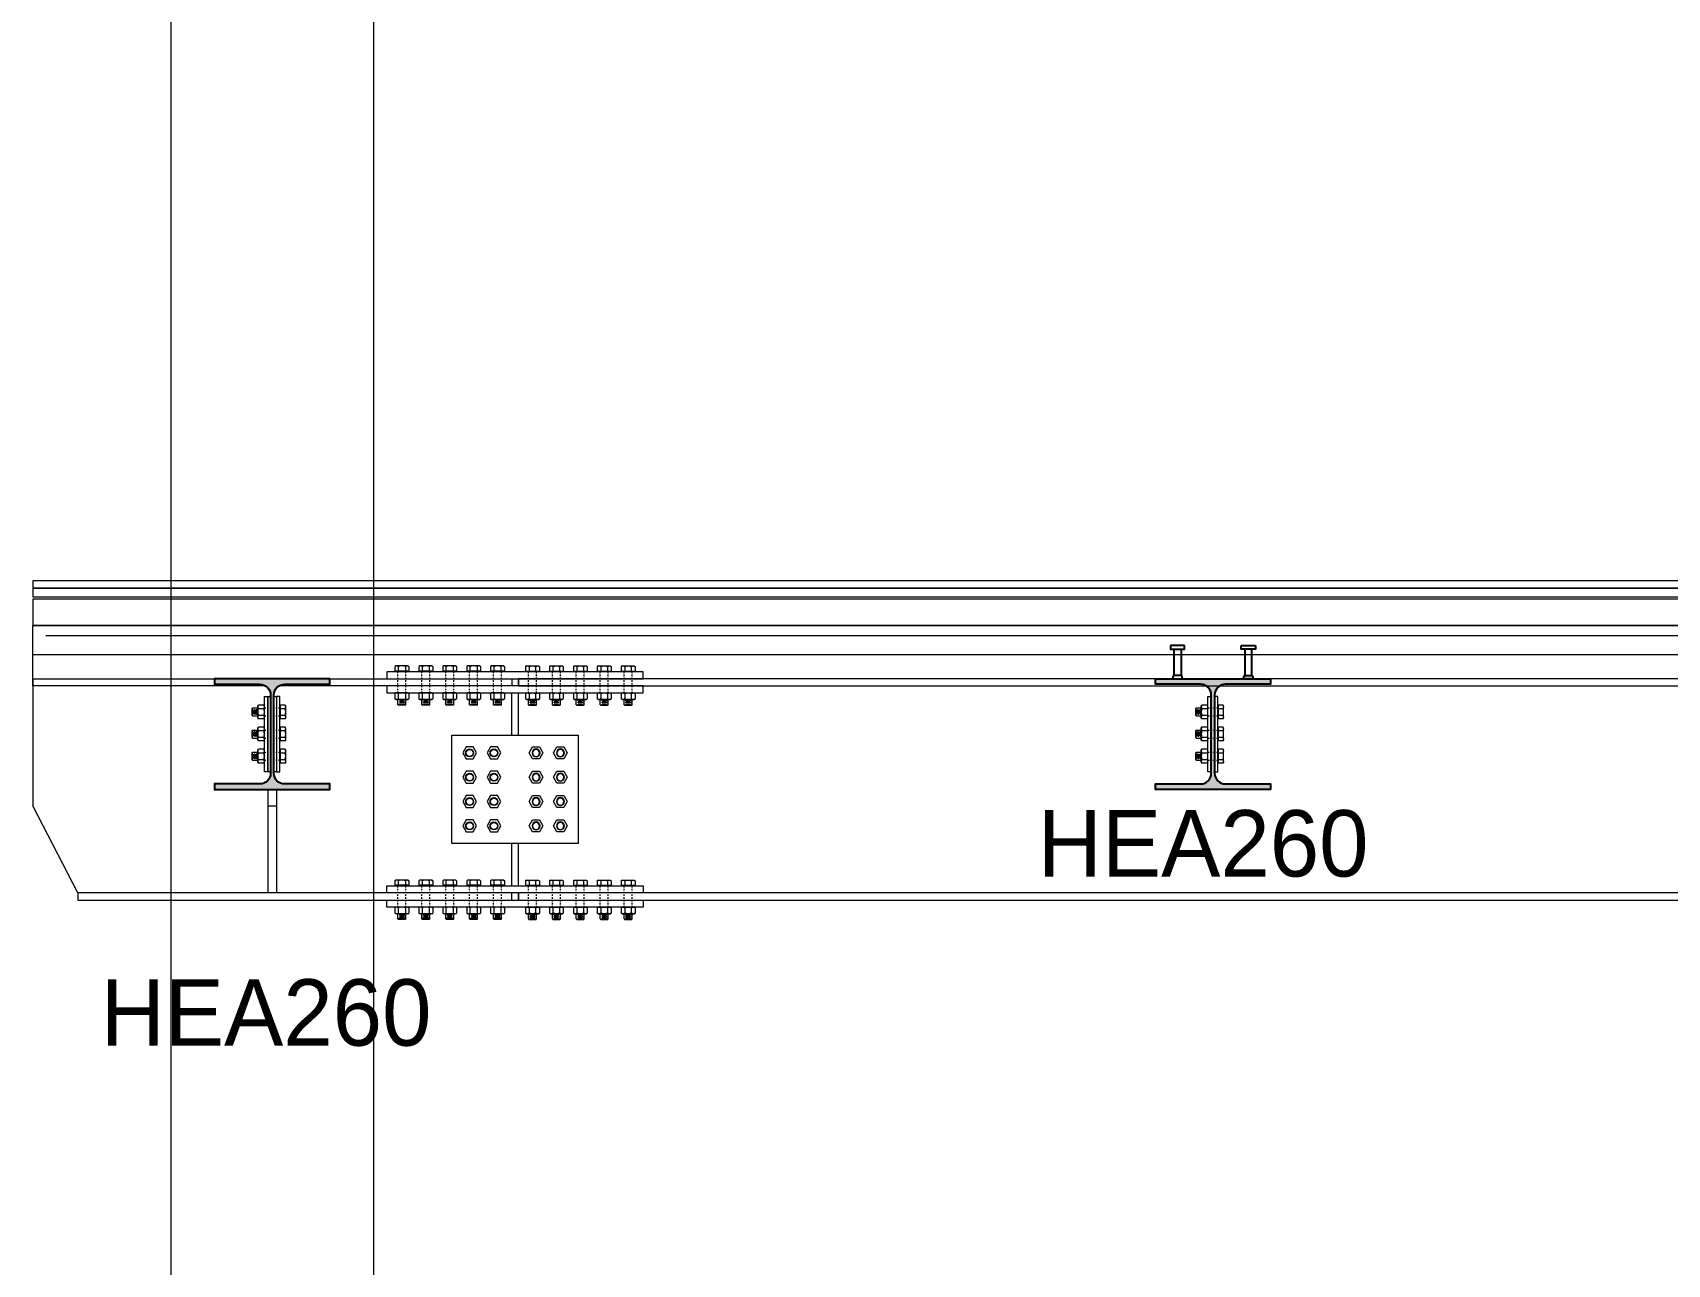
# Model space of a CAD drawing. Header units: millimetres. Extents: x -6949 to 549764, y -83146 to 127128.
# Drawn here: x 190584 to 194276, y 69221 to 72003 of the extents above; entities that cross this region are included whole.
import ezdxf

# ---------------------------------------------------------------- set-up
doc = ezdxf.new("R2010")
doc.units = ezdxf.units.MM
doc.linetypes.add('Tratto', pattern=[6.35, 3.175, -3.175])
for name, color, linetype, lineweight in [('armatura', 1, 'Continuous', 15), ('bulloni', 5, 'Continuous', 9), ('piastra', 6, 'Continuous', 18), ('S-BEAM', 5, 'Continuous', 18), ('S-COLS', 7, 'Continuous', 18), ('SEZIONI acciaio - Steel sections', 7, 'Continuous', 25), ('solaio2', 7, 'Continuous', 9)]:
    doc.layers.add(name, color=color, linetype=linetype, lineweight=lineweight)
doc.layers.add('PIOLO', color=4, linetype='Continuous')
doc.layers.add('quote', color=7, linetype='Continuous', lineweight=5, true_color=0x383838)
doc.styles.get("Standard").update_dxf_attribs({"font": ''})
doc.styles.get('Standard').set_extended_font_data('Bahnschrift Light')

# ---------------------------------------------------------------- blocks, each defined once
blk = doc.blocks.new('*U266')
at = {"layer": 'bulloni'}
blk.add_lwpolyline([(-15.6, 0), (-7.8, -13.5), (7.8, -13.5), (15.6, 0), (7.8, 13.5), (-7.8, 13.5)], close=True, dxfattribs=at)
for radius in [9, 7.88]:
    blk.add_circle((0, 0), radius, dxfattribs=at)
blk = doc.blocks.new('*U267')
at = {"color": 0, "linetype": 'ByBlock', "lineweight": -2, "transparency": 16777216}
for p in [(0, 0), (55, 0), (0, -55), (55, -55), (0, -110), (55, -110), (0, -165), (55, -165)]:
    blk.add_blockref('*U266', p, dxfattribs=at)
blk = doc.blocks.new('*U268')
at = {"layer": 'bulloni'}
blk.add_lwpolyline([(-15.6, 0), (-7.8, -13.5), (7.8, -13.5), (15.6, 0), (7.8, 13.5), (-7.8, 13.5)], close=True, dxfattribs=at)
for radius in [9, 7.88]:
    blk.add_circle((0, 0), radius, dxfattribs=at)
blk = doc.blocks.new('*U269')
at = {"color": 0, "linetype": 'ByBlock', "lineweight": -2, "transparency": 16777216}
for p in [(0, 0), (55, 0), (0, -55), (55, -55), (0, -110), (55, -110), (0, -165), (55, -165)]:
    blk.add_blockref('*U268', p, dxfattribs=at)
blk = doc.blocks.new('*U270')
at = {"layer": 'bulloni'}
for p, q in [((-13.7, 44.3), (-15.6, 43.1)), ((-15.6, 43.1), (-15.6, 32.8)), ((13.7, 44.3), (-13.7, 44.3)), ((-7.8, 32.8), (-7.8, 43.1)), ((7.8, 43.1), (7.8, 32.8)), ((13.7, 44.3), (15.6, 43.1)), ((15.6, 43.1), (15.6, 32.8)), ((15.6, 32.8), (-15.6, 32.8)), ((-12.5, 32.8), (-12.5, 32.3)), ((12.5, 32.3), (-12.5, 32.3)), ((12.5, 32.8), (12.5, 32.3)), ((-13.7, -16.7), (-15.6, -17.9)), ((-15.6, -17.9), (-15.6, -30.4)), ((-13.7, -31.7), (-15.6, -30.4)), ((13.7, -16.7), (-13.7, -16.7)), ((13.7, -31.7), (-13.7, -31.7)), ((-9, -43.3), (-9, -31.7)), ((-7.8, -30.4), (-7.8, -17.9)), ((-6.5, -34.4), (6.5, -33.7)), ((-5, -36.8), (5, -36.3)), ((7.8, -17.9), (7.8, -30.4)), ((9, -43.3), (9, -31.7)), ((13.7, -16.7), (15.6, -17.9)), ((13.7, -31.7), (15.6, -30.4)), ((15.6, -17.9), (15.6, -30.4)), ((-8, -44.3), (-9, -43.3)), ((9, -43.3), (-9, -43.3)), ((8, -44.3), (-8, -44.3)), ((-6.5, -39.4), (6.5, -38.7)), ((-5, -41.8), (5, -41.3)), ((9, -43.3), (8, -44.3))]:
    blk.add_line(p, q, dxfattribs=at)
at = {"layer": 'bulloni', "linetype": 'Tratto'}
for points in [[(-9, -16.7), (-9, 31.3)], [(9, -16.7), (9, 31.3)]]:
    blk.add_lwpolyline(points, dxfattribs=at)
at = {"layer": 'bulloni'}
for centre, radius, start, end in [((-11.7, 37.6), 6.67, 54.2621, 125.7379), ((0, 19.5), 24.8, 71.6858, 108.3142), ((11.7, 37.6), 6.67, 54.2621, 125.7379), ((-10, 31.3), 1, 0, 90), ((10, 31.3), 1, 90, 180), ((-11.7, -23.4), 6.67, 54.2621, 125.7379), ((-11.7, -25), 6.67, 234.2621, 305.7379), ((0, -41.5), 24.8, 71.6858, 108.3142), ((0, -6.9), 24.8, 251.6858, 288.3142), ((11.7, -23.4), 6.67, 54.2621, 125.7379), ((11.7, -25), 6.67, 234.2621, 305.7379)]:
    blk.add_arc(centre, radius, start, end, dxfattribs=at)
blk = doc.blocks.new('*U271')
at = {"color": 0, "linetype": 'ByBlock', "lineweight": -2, "transparency": 16777216}
for p in [(0, 0), (54, 0), (108, 0), (162, 0), (216, 0)]:
    blk.add_blockref('*U270', p, dxfattribs=at)
blk = doc.blocks.new('*U272')
at = {"layer": 'bulloni'}
for p, q in [((-13.7, 44.3), (-15.6, 43.1)), ((-15.6, 43.1), (-15.6, 32.8)), ((13.7, 44.3), (-13.7, 44.3)), ((-7.8, 32.8), (-7.8, 43.1)), ((7.8, 43.1), (7.8, 32.8)), ((13.7, 44.3), (15.6, 43.1)), ((15.6, 43.1), (15.6, 32.8)), ((15.6, 32.8), (-15.6, 32.8)), ((-12.5, 32.8), (-12.5, 32.3)), ((12.5, 32.3), (-12.5, 32.3)), ((12.5, 32.8), (12.5, 32.3)), ((-13.7, -16.7), (-15.6, -17.9)), ((-15.6, -17.9), (-15.6, -30.4)), ((-13.7, -31.7), (-15.6, -30.4)), ((13.7, -16.7), (-13.7, -16.7)), ((13.7, -31.7), (-13.7, -31.7)), ((-9, -43.3), (-9, -31.7)), ((-7.8, -30.4), (-7.8, -17.9)), ((-6.5, -34.4), (6.5, -33.7)), ((-5, -36.8), (5, -36.3)), ((7.8, -17.9), (7.8, -30.4)), ((9, -43.3), (9, -31.7)), ((13.7, -16.7), (15.6, -17.9)), ((13.7, -31.7), (15.6, -30.4)), ((15.6, -17.9), (15.6, -30.4)), ((-8, -44.3), (-9, -43.3)), ((9, -43.3), (-9, -43.3)), ((8, -44.3), (-8, -44.3)), ((-6.5, -39.4), (6.5, -38.7)), ((-5, -41.8), (5, -41.3)), ((9, -43.3), (8, -44.3))]:
    blk.add_line(p, q, dxfattribs=at)
at = {"layer": 'bulloni', "linetype": 'Tratto'}
for points in [[(-9, -16.7), (-9, 31.3)], [(9, -16.7), (9, 31.3)]]:
    blk.add_lwpolyline(points, dxfattribs=at)
at = {"layer": 'bulloni'}
for centre, radius, start, end in [((-11.7, 37.6), 6.67, 54.2621, 125.7379), ((0, 19.5), 24.8, 71.6858, 108.3142), ((11.7, 37.6), 6.67, 54.2621, 125.7379), ((-10, 31.3), 1, 0, 90), ((10, 31.3), 1, 90, 180), ((-11.7, -23.4), 6.67, 54.2621, 125.7379), ((-11.7, -25), 6.67, 234.2621, 305.7379), ((0, -41.5), 24.8, 71.6858, 108.3142), ((0, -6.9), 24.8, 251.6858, 288.3142), ((11.7, -23.4), 6.67, 54.2621, 125.7379), ((11.7, -25), 6.67, 234.2621, 305.7379)]:
    blk.add_arc(centre, radius, start, end, dxfattribs=at)
blk = doc.blocks.new('*U259')
at = {"color": 0, "linetype": 'ByBlock', "lineweight": -2, "transparency": 16777216}
for p in [(0, 0), (54, 0), (108, 0), (162, 0), (216, 0)]:
    blk.add_blockref('*U272', p, dxfattribs=at)
blk = doc.blocks.new('*U261')
at = {"layer": 'bulloni'}
for p, q in [((-13.7, 44.3), (-15.6, 43.1)), ((-15.6, 43.1), (-15.6, 32.8)), ((13.7, 44.3), (-13.7, 44.3)), ((-7.8, 32.8), (-7.8, 43.1)), ((7.8, 43.1), (7.8, 32.8)), ((13.7, 44.3), (15.6, 43.1)), ((15.6, 43.1), (15.6, 32.8)), ((15.6, 32.8), (-15.6, 32.8)), ((-12.5, 32.8), (-12.5, 32.3)), ((12.5, 32.3), (-12.5, 32.3)), ((12.5, 32.8), (12.5, 32.3)), ((-13.7, -16.7), (-15.6, -17.9)), ((-15.6, -17.9), (-15.6, -30.4)), ((-13.7, -31.7), (-15.6, -30.4)), ((13.7, -16.7), (-13.7, -16.7)), ((13.7, -31.7), (-13.7, -31.7)), ((-9, -43.3), (-9, -31.7)), ((-7.8, -30.4), (-7.8, -17.9)), ((-6.5, -34.4), (6.5, -33.7)), ((-5, -36.8), (5, -36.3)), ((7.8, -17.9), (7.8, -30.4)), ((9, -43.3), (9, -31.7)), ((13.7, -16.7), (15.6, -17.9)), ((13.7, -31.7), (15.6, -30.4)), ((15.6, -17.9), (15.6, -30.4)), ((-8, -44.3), (-9, -43.3)), ((9, -43.3), (-9, -43.3)), ((8, -44.3), (-8, -44.3)), ((-6.5, -39.4), (6.5, -38.7)), ((-5, -41.8), (5, -41.3)), ((9, -43.3), (8, -44.3))]:
    blk.add_line(p, q, dxfattribs=at)
at = {"layer": 'bulloni', "linetype": 'Tratto'}
for points in [[(-9, -16.7), (-9, 31.3)], [(9, -16.7), (9, 31.3)]]:
    blk.add_lwpolyline(points, dxfattribs=at)
at = {"layer": 'bulloni'}
for centre, radius, start, end in [((-11.7, 37.6), 6.67, 54.2621, 125.7379), ((0, 19.5), 24.8, 71.6858, 108.3142), ((11.7, 37.6), 6.67, 54.2621, 125.7379), ((-10, 31.3), 1, 0, 90), ((10, 31.3), 1, 90, 180), ((-11.7, -23.4), 6.67, 54.2621, 125.7379), ((-11.7, -25), 6.67, 234.2621, 305.7379), ((0, -41.5), 24.8, 71.6858, 108.3142), ((0, -6.9), 24.8, 251.6858, 288.3142), ((11.7, -23.4), 6.67, 54.2621, 125.7379), ((11.7, -25), 6.67, 234.2621, 305.7379)]:
    blk.add_arc(centre, radius, start, end, dxfattribs=at)
blk = doc.blocks.new('*U262')
at = {"color": 0, "linetype": 'ByBlock', "lineweight": -2, "transparency": 16777216}
for p in [(0, 0), (54, 0), (108, 0), (162, 0), (216, 0)]:
    blk.add_blockref('*U261', p, dxfattribs=at)
blk = doc.blocks.new('*U265')
at = {"layer": 'bulloni'}
for p, q in [((-13.7, 44.3), (-15.6, 43.1)), ((-15.6, 43.1), (-15.6, 32.8)), ((13.7, 44.3), (-13.7, 44.3)), ((-7.8, 32.8), (-7.8, 43.1)), ((7.8, 43.1), (7.8, 32.8)), ((13.7, 44.3), (15.6, 43.1)), ((15.6, 43.1), (15.6, 32.8)), ((15.6, 32.8), (-15.6, 32.8)), ((-12.5, 32.8), (-12.5, 32.3)), ((12.5, 32.3), (-12.5, 32.3)), ((12.5, 32.8), (12.5, 32.3)), ((-13.7, -16.7), (-15.6, -17.9)), ((-15.6, -17.9), (-15.6, -30.4)), ((-13.7, -31.7), (-15.6, -30.4)), ((13.7, -16.7), (-13.7, -16.7)), ((13.7, -31.7), (-13.7, -31.7)), ((-9, -43.3), (-9, -31.7)), ((-7.8, -30.4), (-7.8, -17.9)), ((-6.5, -34.4), (6.5, -33.7)), ((-5, -36.8), (5, -36.3)), ((7.8, -17.9), (7.8, -30.4)), ((9, -43.3), (9, -31.7)), ((13.7, -16.7), (15.6, -17.9)), ((13.7, -31.7), (15.6, -30.4)), ((15.6, -17.9), (15.6, -30.4)), ((-8, -44.3), (-9, -43.3)), ((9, -43.3), (-9, -43.3)), ((8, -44.3), (-8, -44.3)), ((-6.5, -39.4), (6.5, -38.7)), ((-5, -41.8), (5, -41.3)), ((9, -43.3), (8, -44.3))]:
    blk.add_line(p, q, dxfattribs=at)
at = {"layer": 'bulloni', "linetype": 'Tratto'}
for points in [[(-9, -16.7), (-9, 31.3)], [(9, -16.7), (9, 31.3)]]:
    blk.add_lwpolyline(points, dxfattribs=at)
at = {"layer": 'bulloni'}
for centre, radius, start, end in [((-11.7, 37.6), 6.67, 54.2621, 125.7379), ((0, 19.5), 24.8, 71.6858, 108.3142), ((11.7, 37.6), 6.67, 54.2621, 125.7379), ((-10, 31.3), 1, 0, 90), ((10, 31.3), 1, 90, 180), ((-11.7, -23.4), 6.67, 54.2621, 125.7379), ((-11.7, -25), 6.67, 234.2621, 305.7379), ((0, -41.5), 24.8, 71.6858, 108.3142), ((0, -6.9), 24.8, 251.6858, 288.3142), ((11.7, -23.4), 6.67, 54.2621, 125.7379), ((11.7, -25), 6.67, 234.2621, 305.7379)]:
    blk.add_arc(centre, radius, start, end, dxfattribs=at)
blk = doc.blocks.new('*U260')
at = {"color": 0, "linetype": 'ByBlock', "lineweight": -2, "transparency": 16777216}
for p in [(0, 0), (54, 0), (108, 0), (162, 0), (216, 0)]:
    blk.add_blockref('*U265', p, dxfattribs=at)
blk = doc.blocks.new('dbcjd')
at = {"layer": 'bulloni'}
for p, q in [((12712.1, -46901.9), (12713.1, -46900.9)), ((12712.1, -46917.9), (12712.1, -46901.9)), ((12713.1, -46918.9), (12712.1, -46917.9)), ((12713.1, -46900.9), (12724.8, -46900.9)), ((12713.1, -46918.9), (12713.1, -46900.9)), ((12713.1, -46918.9), (12724.8, -46918.9)), ((12714.6, -46904.9), (12715.2, -46914.9)), ((12717, -46903.4), (12717.8, -46916.4)), ((12719.6, -46904.9), (12720.2, -46914.9)), ((12722, -46903.4), (12722.8, -46916.4)), ((12724.8, -46896.2), (12726, -46894.3)), ((12724.8, -46923.6), (12724.8, -46896.2)), ((12724.8, -46923.6), (12726, -46925.5)), ((12738.5, -46894.3), (12726, -46894.3)), ((12726, -46902.1), (12738.5, -46902.1)), ((12738.5, -46917.7), (12726, -46917.7)), ((12738.5, -46925.5), (12726, -46925.5)), ((12739.8, -46896.2), (12738.5, -46894.3)), ((12739.8, -46923.6), (12738.5, -46925.5)), ((12739.8, -46923.6), (12739.8, -46896.2)), ((12775.8, -46922.4), (12775.8, -46897.4)), ((12776.3, -46897.4), (12775.8, -46897.4)), ((12776.3, -46922.4), (12775.8, -46922.4)), ((12776.3, -46925.5), (12776.3, -46894.3)), ((12786.5, -46894.3), (12776.3, -46894.3)), ((12776.3, -46902.1), (12786.5, -46902.1)), ((12786.5, -46917.7), (12776.3, -46917.7)), ((12786.5, -46925.5), (12776.3, -46925.5)), ((12787.8, -46896.2), (12786.5, -46894.3)), ((12787.8, -46923.6), (12786.5, -46925.5)), ((12787.8, -46923.6), (12787.8, -46896.2)), ((12712.1, -46951.9), (12713.1, -46950.9)), ((12712.1, -46967.9), (12712.1, -46951.9)), ((12713.1, -46950.9), (12724.8, -46950.9)), ((12713.1, -46968.9), (12713.1, -46950.9)), ((12714.6, -46954.9), (12715.2, -46964.9)), ((12717, -46953.4), (12717.8, -46966.4)), ((12719.6, -46954.9), (12720.2, -46964.9)), ((12722, -46953.4), (12722.8, -46966.4)), ((12724.8, -46946.2), (12726, -46944.3)), ((12724.8, -46973.6), (12724.8, -46946.2)), ((12738.5, -46944.3), (12726, -46944.3)), ((12726, -46952.1), (12738.5, -46952.1)), ((12739.8, -46946.2), (12738.5, -46944.3)), ((12739.8, -46973.6), (12739.8, -46946.2)), ((12775.8, -46972.4), (12775.8, -46947.4)), ((12776.3, -46947.4), (12775.8, -46947.4)), ((12776.3, -46975.5), (12776.3, -46944.3)), ((12786.5, -46944.3), (12776.3, -46944.3)), ((12776.3, -46952.1), (12786.5, -46952.1)), ((12787.8, -46946.2), (12786.5, -46944.3)), ((12787.8, -46973.6), (12787.8, -46946.2)), ((12713.1, -46968.9), (12712.1, -46967.9)), ((12712.1, -47001.9), (12713.1, -47000.9)), ((12712.1, -47017.9), (12712.1, -47001.9)), ((12713.1, -46968.9), (12724.8, -46968.9)), ((12713.1, -47000.9), (12724.8, -47000.9)), ((12713.1, -47018.9), (12713.1, -47000.9)), ((12717, -47003.4), (12717.8, -47016.4)), ((12722, -47003.4), (12722.8, -47016.4)), ((12724.8, -46973.6), (12726, -46975.5)), ((12724.8, -46996.2), (12726, -46994.3)), ((12724.8, -47023.6), (12724.8, -46996.2)), ((12738.5, -46967.7), (12726, -46967.7)), ((12738.5, -46975.5), (12726, -46975.5)), ((12738.5, -46994.3), (12726, -46994.3)), ((12726, -47002.1), (12738.5, -47002.1)), ((12739.8, -46973.6), (12738.5, -46975.5)), ((12739.8, -46996.2), (12738.5, -46994.3)), ((12739.8, -47023.6), (12739.8, -46996.2)), ((12776.3, -46972.4), (12775.8, -46972.4)), ((12775.8, -47022.4), (12775.8, -46997.4)), ((12776.3, -46997.4), (12775.8, -46997.4)), ((12786.5, -46967.7), (12776.3, -46967.7)), ((12786.5, -46975.5), (12776.3, -46975.5)), ((12776.3, -47025.5), (12776.3, -46994.3)), ((12786.5, -46994.3), (12776.3, -46994.3)), ((12776.3, -47002.1), (12786.5, -47002.1)), ((12787.8, -46973.6), (12786.5, -46975.5)), ((12787.8, -46996.2), (12786.5, -46994.3)), ((12787.8, -47023.6), (12787.8, -46996.2)), ((12713.1, -47018.9), (12712.1, -47017.9)), ((12713.1, -47018.9), (12724.8, -47018.9)), ((12714.6, -47004.9), (12715.2, -47014.9)), ((12719.6, -47004.9), (12720.2, -47014.9)), ((12724.8, -47023.6), (12726, -47025.5)), ((12738.5, -47017.7), (12726, -47017.7)), ((12738.5, -47025.5), (12726, -47025.5)), ((12739.8, -47023.6), (12738.5, -47025.5)), ((12776.3, -47022.4), (12775.8, -47022.4)), ((12786.5, -47017.7), (12776.3, -47017.7)), ((12786.5, -47025.5), (12776.3, -47025.5)), ((12787.8, -47023.6), (12786.5, -47025.5))]:
    blk.add_line(p, q, dxfattribs=at)
at = {"layer": 'bulloni', "linetype": 'Tratto'}
for points in [[(12739.8, -46900.9), (12774.8, -46900.9)], [(12739.8, -46918.9), (12774.8, -46918.9)], [(12739.8, -46950.9), (12774.8, -46950.9)], [(12739.8, -46968.9), (12774.8, -46968.9)], [(12739.8, -47000.9), (12774.8, -47000.9)], [(12739.8, -47018.9), (12774.8, -47018.9)]]:
    blk.add_lwpolyline(points, dxfattribs=at)
at = {"layer": 'bulloni'}
for centre, radius, start, end in [((12731.4, -46898.2), 6.67, 144.2621, 215.7379), ((12749.6, -46909.9), 24.8, 161.6858, 198.3142), ((12731.4, -46921.6), 6.67, 144.2621, 215.7379), ((12733.1, -46898.2), 6.67, 324.2621, 35.7379), ((12715, -46909.9), 24.8, 341.6858, 18.3142), ((12733.1, -46921.6), 6.67, 324.2621, 35.7379), ((12774.8, -46899.9), 1, 270, 0), ((12774.8, -46919.9), 1, 0, 90), ((12781.1, -46898.2), 6.67, 324.2621, 35.7379), ((12763, -46909.9), 24.8, 341.6858, 18.3142), ((12781.1, -46921.6), 6.67, 324.2621, 35.7379), ((12731.4, -46948.2), 6.67, 144.2621, 215.7379), ((12749.6, -46959.9), 24.8, 161.6858, 198.3142), ((12733.1, -46948.2), 6.67, 324.2621, 35.7379), ((12715, -46959.9), 24.8, 341.6858, 18.3142), ((12774.8, -46949.9), 1, 270, 0), ((12781.1, -46948.2), 6.67, 324.2621, 35.7379), ((12763, -46959.9), 24.8, 341.6858, 18.3142), ((12731.4, -46971.6), 6.67, 144.2621, 215.7379), ((12731.4, -46998.2), 6.67, 144.2621, 215.7379), ((12749.6, -47009.9), 24.8, 161.6858, 198.3142), ((12733.1, -46971.6), 6.67, 324.2621, 35.7379), ((12733.1, -46998.2), 6.67, 324.2621, 35.7379), ((12715, -47009.9), 24.8, 341.6858, 18.3142), ((12774.8, -46969.9), 1, 0, 90), ((12774.8, -46999.9), 1, 270, 0), ((12781.1, -46971.6), 6.67, 324.2621, 35.7379), ((12781.1, -46998.2), 6.67, 324.2621, 35.7379), ((12763, -47009.9), 24.8, 341.6858, 18.3142), ((12731.4, -47021.6), 6.67, 144.2621, 215.7379), ((12733.1, -47021.6), 6.67, 324.2621, 35.7379), ((12774.8, -47019.9), 1, 0, 90), ((12781.1, -47021.6), 6.67, 324.2621, 35.7379)]:
    blk.add_arc(centre, radius, start, end, dxfattribs=at)
blk = doc.blocks.new('DD')
at = {"layer": 'PIOLO'}
blk.add_lwpolyline([(49540.9, -39710.5), (49511.2, -39710.5, 0.414214), (49510.2, -39711.5), (49510.2, -39718.5), (49541.9, -39718.5), (49541.9, -39711.5, 0.414214)], format="xyb", close=True, dxfattribs=at)
for points in [[(49518.1, -39718.5), (49534, -39718.5), (49534, -39778.5), (49518.1, -39778.5)], [(49515.5, -39785.5), (49536.5, -39785.5), (49536.5, -39780.5), (49534.5, -39778.5), (49517.5, -39778.5), (49515.5, -39780.5)]]:
    blk.add_lwpolyline(points, close=True, dxfattribs=at)
blk = doc.blocks.new('vfdcv')
at = {"layer": 'bulloni'}
for p, q in [((50952.9, -31972.5), (50954.2, -31970.6)), ((50952.9, -31999.9), (50952.9, -31972.5)), ((50966.7, -31970.6), (50954.2, -31970.6)), ((50967.9, -31972.5), (50966.7, -31970.6)), ((50967.9, -31999.9), (50967.9, -31972.5)), ((50991.4, -31998.7), (50991.4, -31973.7)), ((50991.9, -31973.7), (50991.4, -31973.7)), ((50991.9, -32001.7), (50991.9, -31970.6)), ((51002.2, -31970.6), (50991.9, -31970.6)), ((51003.4, -31972.5), (51002.2, -31970.6)), ((51003.4, -31999.9), (51003.4, -31972.5)), ((50940.3, -31978.2), (50941.3, -31977.2)), ((50940.3, -31994.2), (50940.3, -31978.2)), ((50941.3, -31995.2), (50940.3, -31994.2)), ((50941.3, -31977.2), (50952.9, -31977.2)), ((50941.3, -31995.2), (50941.3, -31977.2)), ((50941.3, -31995.2), (50952.9, -31995.2)), ((50942.8, -31981.2), (50943.3, -31991.2)), ((50945.2, -31979.7), (50945.9, -31992.7)), ((50947.8, -31981.2), (50948.3, -31991.2)), ((50950.2, -31979.7), (50950.9, -31992.7)), ((50952.9, -31999.9), (50954.2, -32001.7)), ((50954.2, -31978.4), (50966.7, -31978.4)), ((50966.7, -31994), (50954.2, -31994)), ((50966.7, -32001.7), (50954.2, -32001.7)), ((50967.9, -31999.9), (50966.7, -32001.7)), ((50991.9, -31998.7), (50991.4, -31998.7)), ((50991.9, -31978.4), (51002.2, -31978.4)), ((51002.2, -31994), (50991.9, -31994)), ((51002.2, -32001.7), (50991.9, -32001.7)), ((51003.4, -31999.9), (51002.2, -32001.7)), ((50940.3, -32028.2), (50941.3, -32027.2)), ((50940.3, -32044.2), (50940.3, -32028.2)), ((50941.3, -32045.2), (50940.3, -32044.2)), ((50941.3, -32027.2), (50952.9, -32027.2)), ((50941.3, -32045.2), (50941.3, -32027.2)), ((50941.3, -32045.2), (50952.9, -32045.2)), ((50942.8, -32031.2), (50943.3, -32041.2)), ((50945.2, -32029.7), (50945.9, -32042.7)), ((50947.8, -32031.2), (50948.3, -32041.2)), ((50950.2, -32029.7), (50950.9, -32042.7)), ((50952.9, -32022.5), (50954.2, -32020.6)), ((50952.9, -32049.9), (50952.9, -32022.5)), ((50966.7, -32020.6), (50954.2, -32020.6)), ((50954.2, -32028.4), (50966.7, -32028.4)), ((50966.7, -32044), (50954.2, -32044)), ((50967.9, -32022.5), (50966.7, -32020.6)), ((50967.9, -32049.9), (50967.9, -32022.5)), ((50991.4, -32048.7), (50991.4, -32023.7)), ((50991.9, -32023.7), (50991.4, -32023.7)), ((50991.9, -32048.7), (50991.4, -32048.7)), ((50991.9, -32051.7), (50991.9, -32020.6)), ((51002.2, -32020.6), (50991.9, -32020.6)), ((50991.9, -32028.4), (51002.2, -32028.4)), ((51002.2, -32044), (50991.9, -32044)), ((51003.4, -32022.5), (51002.2, -32020.6)), ((51003.4, -32049.9), (51003.4, -32022.5)), ((50940.3, -32078.2), (50941.3, -32077.2)), ((50940.3, -32094.2), (50940.3, -32078.2)), ((50941.3, -32077.2), (50952.9, -32077.2)), ((50941.3, -32095.2), (50941.3, -32077.2)), ((50942.8, -32081.2), (50943.3, -32091.2)), ((50945.2, -32079.7), (50945.9, -32092.7)), ((50947.8, -32081.2), (50948.3, -32091.2)), ((50950.2, -32079.7), (50950.9, -32092.7)), ((50952.9, -32049.9), (50954.2, -32051.7)), ((50952.9, -32072.5), (50954.2, -32070.6)), ((50952.9, -32099.9), (50952.9, -32072.5)), ((50966.7, -32051.7), (50954.2, -32051.7)), ((50966.7, -32070.6), (50954.2, -32070.6)), ((50954.2, -32078.4), (50966.7, -32078.4)), ((50967.9, -32049.9), (50966.7, -32051.7)), ((50967.9, -32072.5), (50966.7, -32070.6)), ((50967.9, -32099.9), (50967.9, -32072.5)), ((50991.4, -32098.7), (50991.4, -32073.7)), ((50991.9, -32073.7), (50991.4, -32073.7)), ((51002.2, -32051.7), (50991.9, -32051.7)), ((50991.9, -32101.7), (50991.9, -32070.6)), ((51002.2, -32070.6), (50991.9, -32070.6)), ((50991.9, -32078.4), (51002.2, -32078.4)), ((51003.4, -32049.9), (51002.2, -32051.7)), ((51003.4, -32072.5), (51002.2, -32070.6)), ((51003.4, -32099.9), (51003.4, -32072.5)), ((50941.3, -32095.2), (50940.3, -32094.2)), ((50941.3, -32095.2), (50952.9, -32095.2)), ((50952.9, -32099.9), (50954.2, -32101.7)), ((50966.7, -32094), (50954.2, -32094)), ((50966.7, -32101.7), (50954.2, -32101.7)), ((50967.9, -32099.9), (50966.7, -32101.7)), ((50991.9, -32098.7), (50991.4, -32098.7)), ((51002.2, -32094), (50991.9, -32094)), ((51002.2, -32101.7), (50991.9, -32101.7)), ((51003.4, -32099.9), (51002.2, -32101.7))]:
    blk.add_line(p, q, dxfattribs=at)
at = {"layer": 'bulloni', "linetype": 'Tratto'}
for points in [[(50967.9, -31977.2), (50990.4, -31977.2)], [(50967.9, -31995.2), (50990.4, -31995.2)], [(50967.9, -32027.2), (50990.4, -32027.2)], [(50967.9, -32045.2), (50990.4, -32045.2)], [(50967.9, -32077.2), (50990.4, -32077.2)], [(50967.9, -32095.2), (50990.4, -32095.2)]]:
    blk.add_lwpolyline(points, dxfattribs=at)
at = {"layer": 'bulloni'}
for centre, radius, start, end in [((50959.6, -31974.5), 6.67, 144.2621, 215.7379), ((50961.3, -31974.5), 6.67, 324.2621, 35.7379), ((50996.8, -31974.5), 6.67, 324.2621, 35.7379), ((50977.7, -31986.2), 24.8, 161.6858, 198.3142), ((50959.6, -31997.8), 6.67, 144.2621, 215.7379), ((50943.1, -31986.2), 24.8, 341.6858, 18.3142), ((50961.3, -31997.8), 6.67, 324.2621, 35.7379), ((50990.4, -31976.2), 1, 270, 0), ((50990.4, -31996.2), 1, 0, 90), ((50978.6, -31986.2), 24.8, 341.6858, 18.3142), ((50996.8, -31997.8), 6.67, 324.2621, 35.7379), ((50959.6, -32024.5), 6.67, 144.2621, 215.7379), ((50977.7, -32036.2), 24.8, 161.6858, 198.3142), ((50959.6, -32047.8), 6.67, 144.2621, 215.7379), ((50961.3, -32024.5), 6.67, 324.2621, 35.7379), ((50943.1, -32036.2), 24.8, 341.6858, 18.3142), ((50961.3, -32047.8), 6.67, 324.2621, 35.7379), ((50990.4, -32026.2), 1, 270, 0), ((50990.4, -32046.2), 1, 0, 90), ((50996.8, -32024.5), 6.67, 324.2621, 35.7379), ((50978.6, -32036.2), 24.8, 341.6858, 18.3142), ((50996.8, -32047.8), 6.67, 324.2621, 35.7379), ((50959.6, -32074.5), 6.67, 144.2621, 215.7379), ((50977.7, -32086.2), 24.8, 161.6858, 198.3142), ((50961.3, -32074.5), 6.67, 324.2621, 35.7379), ((50943.1, -32086.2), 24.8, 341.6858, 18.3142), ((50990.4, -32076.2), 1, 270, 0), ((50996.8, -32074.5), 6.67, 324.2621, 35.7379), ((50978.6, -32086.2), 24.8, 341.6858, 18.3142), ((50959.6, -32097.8), 6.67, 144.2621, 215.7379), ((50961.3, -32097.8), 6.67, 324.2621, 35.7379), ((50990.4, -32096.2), 1, 0, 90), ((50996.8, -32097.8), 6.67, 324.2621, 35.7379)]:
    blk.add_arc(centre, radius, start, end, dxfattribs=at)
blk = doc.blocks.new('*U328')
at = {"layer": 'piastra'}
for points in [[(-11.2, 47.5), (-3.8, 47.5), (-3.8, -122.5), (-11.2, -122.5)], [(11.2, 47.5), (3.8, 47.5), (3.8, -122.5), (11.2, -122.5)]]:
    blk.add_lwpolyline(points, close=True, dxfattribs=at)
at = {"layer": 'SEZIONI acciaio - Steel sections'}
blk.add_lwpolyline([(-130, 87.5), (130, 87.5), (130, 75), (27.8, 75, 0.414214), (3.8, 51), (3.8, -126, 0.414214), (27.8, -150), (130, -150), (130, -162.5), (-130, -162.5), (-130, -150), (-27.8, -150, 0.414214), (-3.8, -126), (-3.8, 51, 0.414214), (-27.8, 75), (-130, 75)], format="xyb", close=True, dxfattribs=at)
at = {"layer": 'S-BEAM'}
for name, p in [('DD', (-49606, 39873)), ('vfdcv', (-50979.2, 31998.7))]:
    blk.add_blockref(name, p, dxfattribs=at)
at = {"layer": 'S-BEAM', "xscale": -1}
blk.add_blockref('DD', (49606, 39873), dxfattribs=at)
blk = doc.blocks.new('*U329')
at = {"layer": 'S-BEAM', "color": 0, "linetype": 'ByBlock', "lineweight": -2, "transparency": 16777216}
blk.add_blockref('*U328', (0, 0), dxfattribs=at)

msp = doc.modelspace()

# ---------------------------------------------------------------- hatches: boundary and pattern name
at = {"layer": 'quote', "true_color": 0xc7c8ca}
h = msp.add_hatch(color=9, dxfattribs=at)
h.dxf.hatch_style = 1
h.paths.add_polyline_path([(191254.8, 70543.4), (190994.8, 70543.4), (190994.8, 70530.9), (191097.1, 70530.9, -0.414214), (191121.1, 70506.9), (191121.1, 70477.4), (191128.6, 70477.4), (191128.6, 70503.4), (191128.6, 70506.9, -0.414214), (191152.6, 70530.9), (191254.8, 70530.9)])
h.paths.add_polyline_path([(191128.6, 70329.9), (191128.6, 70377.4), (191121.1, 70377.4), (191121.1, 70333.4), (191121.1, 70329.9, -0.414214), (191097.1, 70305.9), (190994.8, 70305.9), (190994.8, 70293.4), (191254.8, 70293.4), (191254.8, 70305.9), (191152.6, 70305.9, -0.414214)])
h.paths.add_polyline_path([(191128.6, 70409.4), (191121.1, 70409.4), (191121.1, 70377.4), (191128.6, 70377.4)])
h.paths.add_polyline_path([(191128.6, 70459.4), (191121.1, 70459.4), (191121.1, 70427.4), (191128.6, 70427.4)])
h.paths.add_polyline_path([(191128.6, 70427.4), (191121.1, 70427.4), (191121.1, 70409.4), (191128.6, 70409.4)])
h.paths.add_polyline_path([(191128.6, 70477.4), (191121.1, 70477.4), (191121.1, 70459.4), (191128.6, 70459.4)])
h = msp.add_hatch(color=9, dxfattribs=at)
h.dxf.hatch_style = 1
h.paths.add_polyline_path([(193379.8, 70543.4), (193119.8, 70543.4), (193119.8, 70530.9), (193222.1, 70530.9, -0.414214), (193246.1, 70506.9), (193246.1, 70477.4), (193253.6, 70477.4), (193253.6, 70503.4), (193253.6, 70506.9, -0.414214), (193277.6, 70530.9), (193379.8, 70530.9)])
h.paths.add_polyline_path([(193253.6, 70329.9), (193253.6, 70377.4), (193246.1, 70377.4), (193246.1, 70333.4), (193246.1, 70329.9, -0.414214), (193222.1, 70305.9), (193119.8, 70305.9), (193119.8, 70293.4), (193379.8, 70293.4), (193379.8, 70305.9), (193277.6, 70305.9, -0.414214)])
h.paths.add_polyline_path([(193253.6, 70409.4), (193246.1, 70409.4), (193246.1, 70377.4), (193253.6, 70377.4)])
h.paths.add_polyline_path([(193253.6, 70459.4), (193246.1, 70459.4), (193246.1, 70427.4), (193253.6, 70427.4)])
h.paths.add_polyline_path([(193253.6, 70427.4), (193246.1, 70427.4), (193246.1, 70409.4), (193253.6, 70409.4)])
h.paths.add_polyline_path([(193253.6, 70477.4), (193246.1, 70477.4), (193246.1, 70459.4), (193253.6, 70459.4)])

# ---------------------------------------------------------------- linework, layer by layer
at = {"color": 0, "lineweight": 9}
for points in [[(200165.8, 70764.8), (190583.8, 70764.8), (190583.8, 70748.4), (200165.8, 70748.4)], [(200165.8, 70748.4), (190583.8, 70748.4), (190583.8, 70728.4), (200165.8, 70728.4)]]:
    msp.add_lwpolyline(points, close=True, dxfattribs=at)
msp.add_lwpolyline([(200165.8, 70663.4), (200165.8, 70723.4), (190583.8, 70723.4), (190583.8, 70663.4), (200165.8, 70663.4)], dxfattribs=at)
at = {"layer": 'armatura'}
msp.add_lwpolyline([(200135.8, 70640.4), (190613.8, 70640.4)], dxfattribs=at)
at = {"layer": 'piastra'}
for p in [(190583.8, 70543.4), (190685.4, 70059.4)]:
    msp.add_line(p, (190583.8, 70256.1), dxfattribs=at)
for points in [[(191109.5, 70527.4), (190583.8, 70527.4), (190583.8, 70543.4), (191665.8, 70543.4), (191665.8, 70527.4), (191140.1, 70527.4)], [(191665.8, 70415.9), (191665.8, 70511.4)], [(191114.8, 70293.4), (191114.8, 70059.4)], [(191134.8, 70293.4), (191134.8, 70059.4)], [(191114.8, 70256.1), (191134.8, 70256.1)], [(191665.8, 70075.4), (191665.8, 70170.9)], [(191098.7, 70059.4), (190685.4, 70059.4), (190685.4, 70043.4), (191665.8, 70043.4), (191665.8, 70059.4), (191098.7, 70059.4)]]:
    msp.add_lwpolyline(points, dxfattribs=at)
for points in [[(191383.8, 70543.4), (191962.8, 70543.4), (191962.8, 70559.4), (191383.8, 70559.4)], [(191383.8, 70511.4), (191962.8, 70511.4), (191962.8, 70527.4), (191383.8, 70527.4)], [(191107.3, 70503.4), (191114.8, 70503.4), (191114.8, 70333.4), (191107.3, 70333.4)], [(191114.8, 70503.4), (191121.1, 70503.4), (191121.1, 70333.4), (191114.8, 70333.4)], [(191128.6, 70503.4), (191134.8, 70503.4), (191134.8, 70333.4), (191128.6, 70333.4)], [(191142.3, 70503.4), (191134.8, 70503.4), (191134.8, 70333.4), (191142.3, 70333.4)], [(191530.8, 70415.9), (191815.8, 70415.9), (191815.8, 70170.9), (191530.8, 70170.9)], [(191383.8, 70075.4), (191962.8, 70075.4), (191962.8, 70059.4), (191383.8, 70059.4)], [(191383.8, 70043.4), (191962.8, 70043.4), (191962.8, 70027.4), (191383.8, 70027.4)]]:
    msp.add_lwpolyline(points, close=True, dxfattribs=at)
at = {"layer": 'S-BEAM'}
for points in [[(199068.8, 70543.4), (191680.8, 70543.4), (191680.8, 70527.4), (199068.8, 70527.4)], [(199068.8, 70059.4), (191680.8, 70059.4), (191680.8, 70043.4), (199068.8, 70043.4)]]:
    msp.add_lwpolyline(points, close=True, dxfattribs=at)
for points in [[(199068.8, 70415.9), (199068.8, 70543.4), (191680.8, 70543.4), (191680.8, 70543.4)], [(191680.8, 70527.4), (191680.8, 70543.4)], [(191680.8, 70415.9), (191680.8, 70511.4)], [(191680.8, 70075.4), (191680.8, 70170.9)], [(191680.8, 70043.4), (191680.8, 70043.4), (199068.8, 70043.4), (199068.8, 70059.4)], [(191680.8, 70043.4), (191680.8, 70059.4)]]:
    msp.add_lwpolyline(points, dxfattribs=at)
at = {"layer": 'S-COLS'}
msp.add_lwpolyline([(190896.3, 74543.4), (191353.3, 74543.4), (191353.3, 62543.4), (190896.3, 62543.4)], close=True, dxfattribs=at)
at = {"layer": 'SEZIONI acciaio - Steel sections'}
msp.add_lwpolyline([(191254.8, 70543.4), (190994.8, 70543.4), (190994.8, 70530.9), (191097.1, 70530.9, -0.414214), (191121.1, 70506.9), (191121.1, 70329.9, -0.414214), (191097.1, 70305.9), (190994.8, 70305.9), (190994.8, 70293.4), (191254.8, 70293.4), (191254.8, 70305.9), (191152.6, 70305.9, -0.414214), (191128.6, 70329.9), (191128.6, 70506.9, -0.414214), (191152.6, 70530.9), (191254.8, 70530.9)], format="xyb", close=True, dxfattribs=at)
at = {"layer": 'solaio2'}
for points in [[(190583.8, 70543.4), (190583.8, 70663.4)], [(200165.8, 70543.4), (200165.8, 70663.4), (190583.8, 70663.4)], [(190583.8, 70598.4), (200165.8, 70598.4)]]:
    msp.add_lwpolyline(points, dxfattribs=at)

# ---------------------------------------------------------------- block references
for name, p in [('*U271', (191417.8, 70528.1)), ('*U267', (191570.8, 70375.9)), ('*U262', (191417.8, 70044.1))]:
    msp.add_blockref(name, p)
at = {"xscale": -1}
for name, p in [('*U259', (191928.8, 70528.1)), ('*U269', (191775.8, 70375.9)), ('*U260', (191928.8, 70044.1))]:
    msp.add_blockref(name, p, dxfattribs=at)
at = {"layer": 'piastra'}
msp.add_blockref('dbcjd', (178367.5, 117378.3), dxfattribs=at)
at = {"layer": 'S-BEAM'}
msp.add_blockref('*U329', (193249.8, 70455.9), dxfattribs=at)

# ---------------------------------------------------------------- texts
at = {"layer": 'quote', "char_height": 150, "attachment_point": 1}
for insert in [(192854.2, 70246.6), (190737.5, 69864.5)]:
    msp.add_mtext_dynamic_manual_height_columns('HEA260', width=854.219, gutter_width=1, heights=[0], dxfattribs=dict(at, insert=insert))

doc.saveas('drawing.dxf')
